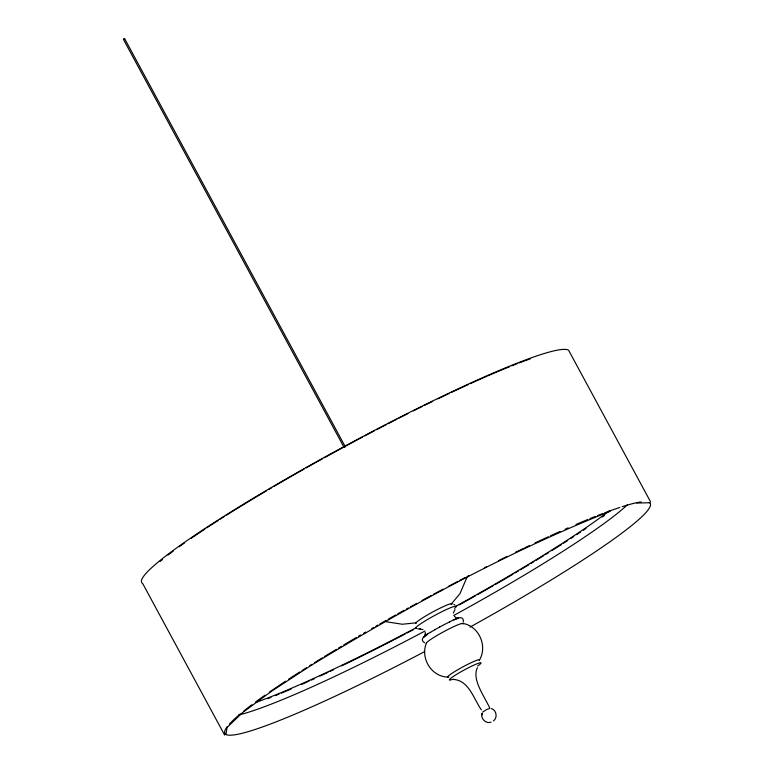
<?xml version="1.0" encoding="UTF-8"?>
<svg xmlns="http://www.w3.org/2000/svg" width="774" height="774" viewBox="0 0 774 774"><rect width="100%" height="100%" fill="white"/><g stroke="black" fill="none" stroke-linecap="round" stroke-linejoin="round"><path stroke-width="1.16" d="M463.374 622.006C464.11 613.153 452.819 620.371 449.559 621.928M453.312 613.027L454.996 609.593M482.057 713.415C480.373 718.611 485.888 724.019 491.045 722.2M481.796 715.079L482.028 713.58M225.873 734.7L227.159 727.134M466.954 577.298L459.998 593.571L451.087 604.291M482.57 712.167L486.74 709.448L489.507 708.597M426.542 642.797C419.914 657.716 431.244 676.747 447.817 677.095M477.355 667.691C471.714 679.843 484.36 695.942 489.797 708.21M344.169 447.604L123.434 39.368L124.024 38.971L124.653 38.71L345.388 446.937M226.927 727.55L242.601 712.573L271.577 691.211L311.883 664.924M493.502 720.894C497.837 717.653 496.502 710.019 491.267 708.52M124.643 38.729L123.434 39.368M426.996 634.661L427.712 634.138L423.939 637.215L425.477 634.158L425.381 634.709L425.139 632.368M430.605 632.31C427.238 633.867 418.163 638.898 424.558 642.788M311.806 664.963C407.511 607 506.041 552.684 610.154 511.285M430.412 632.368L434.969 629.688M434.853 629.697L439.806 626.95M439.767 626.921L449.684 621.822M453.806 619.974L458.585 618.242L456.234 617.816L454.406 616.336M416.412 622.799L402.287 624.241L385.887 621.696M453.09 679.466L454.009 679.398L453.225 679.417C468.976 680.211 473.736 699.106 481.389 709.884M420.34 628.885L417.931 628.914M636.731 503.061L649.889 502.723M419.566 628.885L422.972 629.639M462.949 623.447C479.28 626.118 487.794 646.522 479.309 660.357A18.034 1.732 -28.4 0 0 461.904 667.411A18.034 1.732 -28.4 0 0 448.794 677.076M453.922 604.359L454.648 604.784M650.537 501.784L568.58 350.206A243.181 23.307 -28.4 0 0 332.607 452.819A243.181 23.307 -28.4 0 0 142.648 583.461L224.605 735.039M160.092 561.45A239.708 22.978 -28.4 0 1 162.472 559.486M168.016 555.093A239.708 22.978 -28.4 0 1 173.366 551.03M179.229 546.734A239.708 22.978 -28.4 0 1 184.473 542.99M191.139 538.356A239.708 22.978 -28.4 0 1 204.887 529.097M206.842 527.81A239.708 22.978 -28.4 0 1 218.065 520.534M220.174 519.18A239.708 22.978 -28.4 0 1 224.46 516.461M226.627 515.097A239.708 22.978 -28.4 0 1 231.01 512.349M231.948 511.759A239.708 22.978 -28.4 0 1 266.45 490.832M268.588 489.565A239.708 22.978 -28.4 0 1 271.809 487.668M273.967 486.401A239.708 22.978 -28.4 0 1 304.143 469.034M306.252 467.844A239.708 22.978 -28.4 0 1 322.255 458.895M324.393 457.715A239.708 22.978 -28.4 0 1 362.667 436.991M364.796 435.859A239.708 22.978 -28.4 0 1 374.384 430.818M376.503 429.715A239.708 22.978 -28.4 0 1 385.955 424.81M388.035 423.736A239.708 22.978 -28.4 0 1 396.868 419.208M399.074 418.086A239.708 22.978 -28.4 0 1 407.879 413.635M413.355 410.888A239.708 22.978 -28.4 0 1 422.033 406.582M424.171 405.528A239.708 22.978 -28.4 0 1 432.656 401.387M437.852 398.862A239.708 22.978 -28.4 0 1 449.026 393.531M451.329 392.437A239.708 22.978 -28.4 0 1 468.154 384.63M470.34 383.633A239.708 22.978 -28.4 0 1 487.02 376.203M488.007 375.767A239.708 22.978 -28.4 0 1 509.476 366.76M511.691 365.87A239.708 22.978 -28.4 0 1 517.071 363.761M519.151 362.958A239.708 22.978 -28.4 0 1 525.111 360.713M526.068 360.365A239.708 22.978 -28.4 0 1 530.19 358.884M649.309 502.471A241.778 23.172 -28.4 0 1 469.963 627.114M424.694 651.563A241.778 23.172 -28.4 0 1 227.14 726.815M229.385 724.116A241.778 23.172 -28.4 0 1 240.375 713.851M243.529 711.258A241.778 23.172 -28.4 0 1 251.898 704.737M255.672 701.931A241.778 23.172 -28.4 0 1 264.96 695.236M269.4 692.14A241.778 23.172 -28.4 0 1 285.548 681.226M288.518 679.272A241.778 23.172 -28.4 0 1 299.906 671.909M302.044 670.545A241.778 23.172 -28.4 0 1 306.388 667.788M309.687 665.717A241.778 23.172 -28.4 0 1 311.903 664.324M314.708 662.583A241.778 23.172 -28.4 0 1 322.381 657.842M324.345 656.633A241.778 23.172 -28.4 0 1 336.438 649.299M338.509 648.061A241.778 23.172 -28.4 0 1 341.615 646.203M343.704 644.955A241.778 23.172 -28.4 0 1 356.408 637.466M358.536 636.218A241.778 23.172 -28.4 0 1 360.684 634.97M363.664 633.238A241.778 23.172 -28.4 0 1 365.657 632.077M371.733 628.585A241.778 23.172 -28.4 0 1 373.774 627.404M375.825 626.234A241.778 23.172 -28.4 0 1 377.896 625.053M379.966 623.873A241.778 23.172 -28.4 0 1 386.216 620.332M388.306 619.152A241.778 23.172 -28.4 0 1 395.678 615.011M397.788 613.83A241.778 23.172 -28.4 0 1 404.134 610.309M406.253 609.138A241.778 23.172 -28.4 0 1 408.362 607.967M410.481 606.806A241.778 23.172 -28.4 0 1 413.645 605.065M414.7 604.484A241.778 23.172 -28.4 0 1 416.77 603.352M421.985 600.518A241.778 23.172 -28.4 0 1 431.437 595.399M433.546 594.268A241.778 23.172 -28.4 0 1 443.057 589.188M448.349 586.392A241.778 23.172 -28.4 0 1 457.821 581.419M459.911 580.326A241.778 23.172 -28.4 0 1 465.116 577.617M467.186 576.543A241.778 23.172 -28.4 0 1 469.247 575.479M484.456 567.71A241.778 23.172 -28.4 0 1 486.633 566.607M498.543 560.637A241.778 23.172 -28.4 0 1 507.076 556.419M515.455 552.326A241.778 23.172 -28.4 0 1 523.63 548.379M524.772 547.828A241.778 23.172 -28.4 0 1 529.339 545.651M535.008 542.971A241.778 23.172 -28.4 0 1 548.321 536.779M550.488 535.782A241.778 23.172 -28.4 0 1 560.028 531.467M565.155 529.193A241.778 23.172 -28.4 0 1 568.164 527.868M575.982 524.472A241.778 23.172 -28.4 0 1 587.708 519.548M589.962 518.628A241.778 23.172 -28.4 0 1 595.448 516.413M597.576 515.571A241.778 23.172 -28.4 0 1 602.723 513.568M604.717 512.814A241.778 23.172 -28.4 0 1 619.781 507.454M622.151 506.68A241.778 23.172 -28.4 0 1 641.133 501.929M627.327 504.871A235.306 22.552 -28.4 0 1 453.699 615.504M425.013 631.004A235.306 22.552 -28.4 0 1 238.673 715.021M609.902 510.434A235.306 22.552 -28.4 0 1 455.702 606.371M416.315 627.646A235.306 22.552 -28.4 0 1 255.913 702.415M604.349 515.561A239.708 22.978 -28.4 0 1 602.336 517.022M586.044 528.4A239.708 22.978 -28.4 0 1 583.315 530.238M580.519 532.115A239.708 22.978 -28.4 0 1 576.688 534.65M573.737 536.595A239.708 22.978 -28.4 0 1 570.728 538.559M567.671 540.542A239.708 22.978 -28.4 0 1 563.501 543.222M561.392 544.567A239.708 22.978 -28.4 0 1 551.659 550.72M548.669 552.578A239.708 22.978 -28.4 0 1 545.796 554.368M543.861 555.558A239.708 22.978 -28.4 0 1 535.937 560.424M533.915 561.653A239.708 22.978 -28.4 0 1 530.858 563.511M528.797 564.759A239.708 22.978 -28.4 0 1 520.438 569.77M518.319 571.028A239.708 22.978 -28.4 0 1 515.116 572.924M512.978 574.192A239.708 22.978 -28.4 0 1 495.118 584.612M493.077 585.792A239.708 22.978 -28.4 0 1 477.432 594.713M475.313 595.912A239.708 22.978 -28.4 0 1 459.321 604.852M413.568 629.581A239.708 22.978 -28.4 0 1 407.182 632.929M405.073 634.041A239.708 22.978 -28.4 0 1 394.566 639.488M393.531 640.021A239.708 22.978 -28.4 0 1 341.663 665.872M333.691 669.684A239.708 22.978 -28.4 0 1 330.237 671.31M327.953 672.383A239.708 22.978 -28.4 0 1 320.049 676.07M314.505 678.624A239.708 22.978 -28.4 0 1 311.235 680.114M309.068 681.091A239.708 22.978 -28.4 0 1 301.676 684.409M291.063 689.063A239.708 22.978 -28.4 0 1 281.339 693.194M278.979 694.181A239.708 22.978 -28.4 0 1 275.496 695.613M270.977 697.442A239.708 22.978 -28.4 0 1 267.698 698.748M452.393 679.417A18.034 1.732 -28.4 0 1 454.754 675.518A18.034 1.732 -28.4 0 1 476.223 664.111A18.034 1.732 -28.4 0 1 477.587 666.027M426.426 643.446A20.85 2.003 -28.4 0 1 445.118 630.955A20.85 2.003 -28.4 0 1 462.842 624.096M416.963 628.333A23.114 2.216 -28.4 0 1 436.42 614.517A23.114 2.216 -28.4 0 1 454.58 608.345M415.948 623.418A20.54 1.974 -28.4 0 1 434.359 611.102A20.54 1.974 -28.4 0 1 451.822 604.359"/></g></svg>
